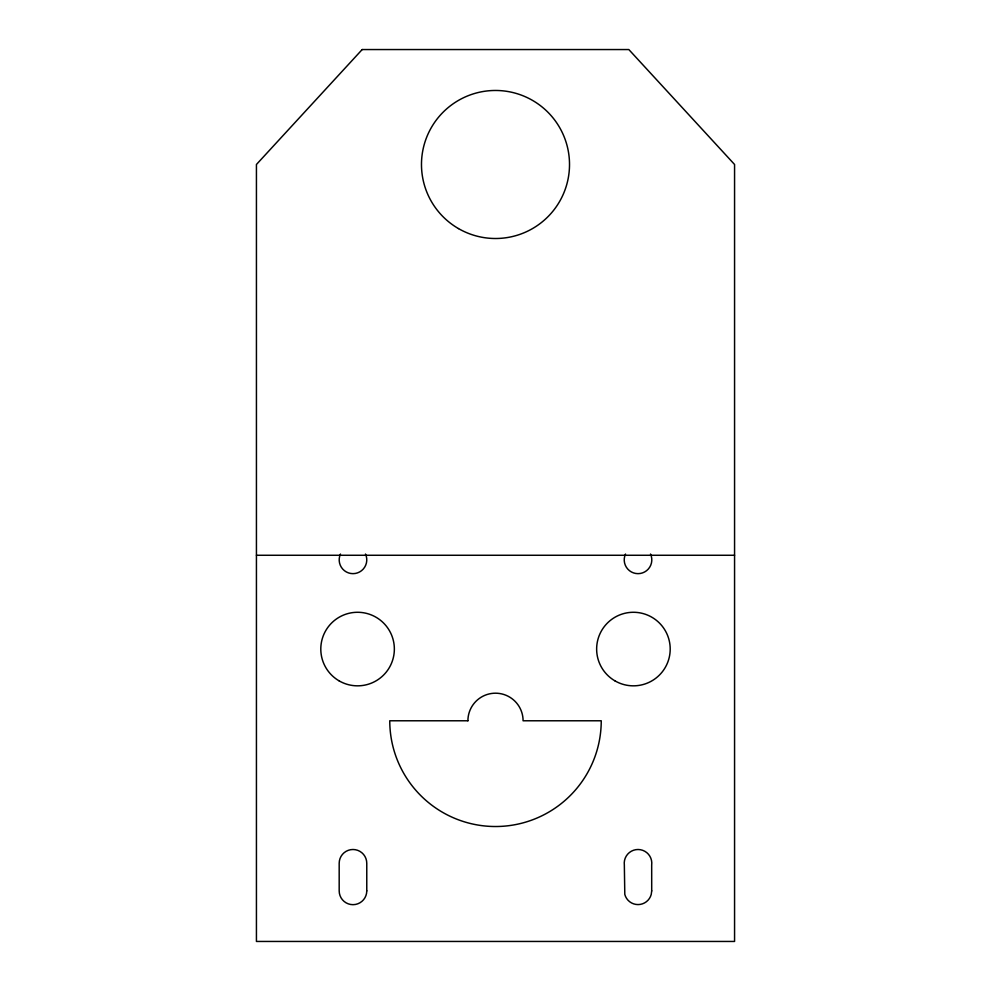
<?xml version="1.0" encoding="UTF-8"?>
<svg xmlns="http://www.w3.org/2000/svg" width="991" height="991" viewBox="0 0 991 991"><rect width="100%" height="100%" fill="white"/><g stroke="black" fill="none" stroke-linecap="round" stroke-linejoin="round"><path stroke-width="1.49" d="M256.434 555.27L734.566 555.27M365.481 554.031A13.787 13.787 0 0 1 352.982 573.653A13.787 13.787 0 0 1 340.483 554.031M650.517 554.031A13.787 13.787 0 0 1 638.018 573.653A13.787 13.787 0 0 1 625.519 554.031M651.706 890.884L651.236 894.415A13.676 13.676 0 0 1 624.801 894.415L624.342 865.044A13.787 13.787 0 0 1 638.068 849.498A13.787 13.787 0 0 1 651.682 865.143L651.706 890.884M362.173 49.55L256.434 164.481L256.434 941.45L734.566 941.45L734.566 164.481L628.827 49.55L362.173 49.55M467.913 720.779L389.76 720.779A105.74 105.74 0 0 0 495.5 826.519A105.74 105.74 0 0 0 601.24 720.779L523.087 720.779A27.587 27.587 0 0 0 495.5 693.192A27.587 27.587 0 0 0 467.913 720.779M366.769 890.884L366.769 863.297A13.787 13.787 0 0 0 352.982 849.498A13.787 13.787 0 0 0 339.182 863.297L339.182 890.884A13.787 13.787 0 0 0 352.982 904.672A13.787 13.787 0 0 0 366.769 890.884M458.486 228.587A74.015 74.015 0 0 0 569.515 164.481A74.015 74.015 0 0 0 458.486 100.388A74.015 74.015 0 0 0 458.486 228.587M615.027 680.904A36.778 36.778 0 0 0 670.201 649.055A36.778 36.778 0 0 0 615.027 617.207A36.778 36.778 0 0 0 615.027 680.904M339.182 680.904A36.778 36.778 0 0 0 394.356 649.055A36.778 36.778 0 0 0 339.182 617.207A36.778 36.778 0 0 0 339.182 680.904"/></g></svg>
